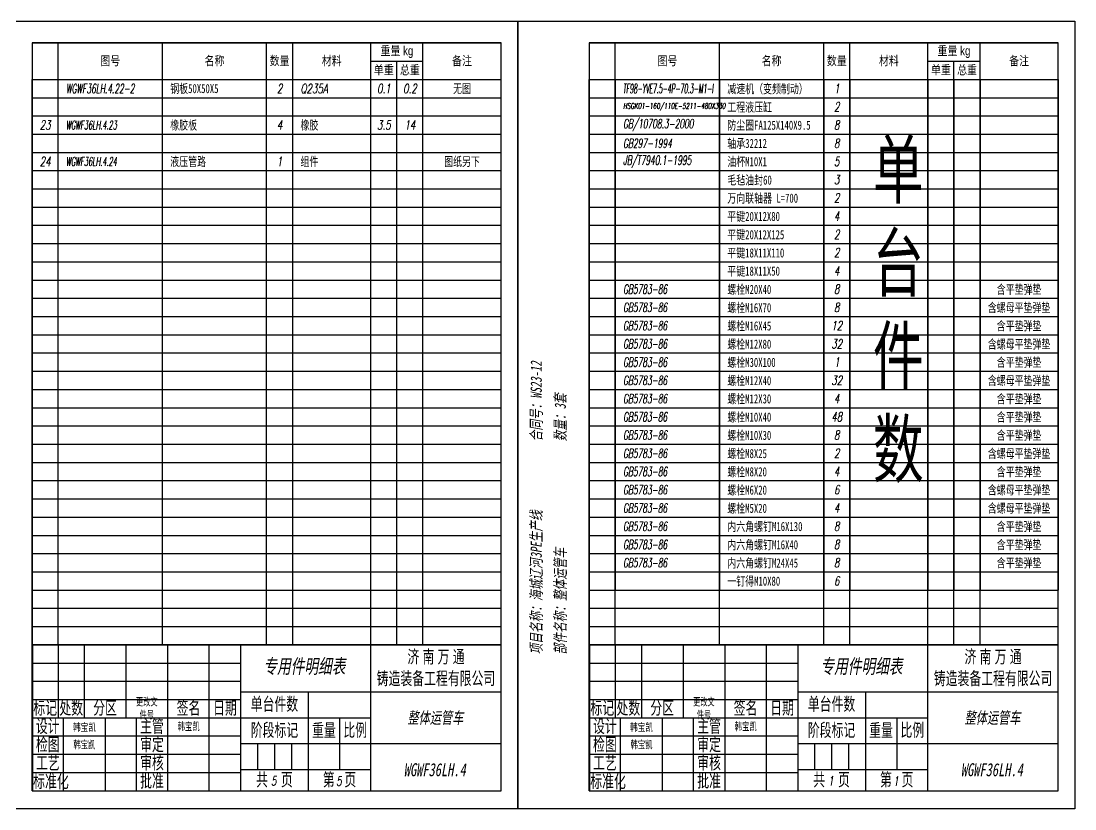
# Model space of a CAD drawing. Header units: millimetres. Extents: x 1029685 to 2160558, y -612394 to -232818.
# Drawn here: x 1041984 to 1047648, y -237051 to -232818 of the extents above; entities that cross this region are included whole.
import ezdxf
from ezdxf.enums import TextEntityAlignment as Align

# ---------------------------------------------------------------- set-up
doc = ezdxf.new("R2010")
doc.units = ezdxf.units.MM
doc.header["$LTSCALE"] = 5
doc.layers.add('标注层', color=3, linetype='Continuous')
doc.layers.add('细实线', color=4, linetype='Continuous')
doc.layers.add('粗实线', color=7, linetype='Continuous', lineweight=40)
doc.styles.add('CHINESE-3', font='', dxfattribs={"width": 0.8})
doc.styles.add('文字', font='', dxfattribs={"width": 0.7, "oblique": 10})
doc.styles.add('标准', font='', dxfattribs={"width": 0.667})
doc.styles.add('标注', font='italic.shx', dxfattribs={"width": 0.7})
doc.styles.get('CHINESE-3').set_extended_font_data('SimSun')
doc.styles.get('文字').set_extended_font_data('SimSun')
doc.styles.get('标准').set_extended_font_data('FangSong_GB2312')

# ---------------------------------------------------------------- blocks, each defined once
blk = doc.blocks.new('44')
at = {"layer": '细实线'}
for p, q in [((658445.7, -179696.7), (662045.7, -179696.7)), ((658445.7, -179696.7), (658445.7, -179976.7)), ((658645.7, -179976.7), (658645.7, -179696.7)), ((659445.7, -179976.7), (659445.7, -179696.7)), ((660245.7, -179976.7), (660245.7, -179696.7)), ((660445.7, -179976.7), (660445.7, -179696.7)), ((661045.7, -179976.7), (661045.7, -179696.7)), ((661445.7, -179976.7), (661445.7, -179696.7)), ((661045.7, -179836.7), (661445.7, -179836.7)), ((661245.7, -179976.7), (661245.7, -179836.7)), ((658445.7, -179976.7), (662045.7, -179976.7))]:
    blk.add_line(p, q, dxfattribs=at)
at = {"layer": '细实线', "char_height": 70, "width": 800, "attachment_point": 5, "style": 'CHINESE-3'}
for s, insert in [('{\\fￋￎￌﾣﾤ|b0|i0|c134|p2;重量 kg}', (661245.7, -179766.7)), ('{\\fￋￎￌﾣﾤ|b0|i0|c134|p2;图号}', (659045.7, -179836.7)), ('{\\fￋￎￌﾣﾤ|b0|i0|c134|p2;名称}', (659845.7, -179836.7)), ('{\\fￋￎￌﾣﾤ|b0|i0|c134|p2;数量}', (660345.7, -179836.7)), ('{\\fￋￎￌﾣﾤ|b0|i0|c134|p2;材料}', (660745.7, -179836.7)), ('{\\fￋￎￌﾣﾤ|b0|i0|c134|p2;备注}', (661745.7, -179836.7)), ('{\\fￋￎￌﾣﾤ|b0|i0|c134|p2;单重}', (661145.7, -179906.7)), ('{\\fￋￎￌﾣﾤ|b0|i0|c134|p2;总重}', (661345.7, -179906.7))]:
    blk.add_mtext(s, dxfattribs=dict(at, insert=insert))
blk = doc.blocks.new('图栏')
at = {"layer": '粗实线'}
blk.add_line((-180, 56), (-180, 0), dxfattribs=at)
at = {"layer": '细实线'}
for p, q in [((0, 56), (-180, 56)), ((-170, 56), (-170, 28)), ((-160, 56), (-160, 28)), ((-144, 56), (-144, 28)), ((-128, 56), (-128, 0)), ((-112, 0), (-112, 56)), ((-100, 56), (-100, 0)), ((-50, 0), (-50, 56)), ((-180, 49), (-100, 49)), ((-180, 42), (-100, 42)), ((-100, 38), (0, 38)), ((-74, 38), (-74, 0)), ((-180, 35), (-100, 35)), ((-180, 28), (-50, 28)), ((-168, 0), (-168, 28)), ((-152, 28), (-152, 0)), ((-140, 0), (-140, 28)), ((-62, 28), (-62, 8)), ((-180, 21), (-100, 21)), ((0, 18), (-100, 18)), ((-93.5, 18), (-93.5, 8)), ((-87, 18), (-87, 8)), ((-80.5, 18), (-80.5, 8)), ((-180, 14), (-100, 14)), ((-50, 0), (-50, 9)), ((-180, 7), (-100, 7)), ((-50, 8), (-100, 8))]:
    blk.add_line(p, q, dxfattribs=at)
at = {"layer": '细实线', "attachment_point": 5, "style": '标准'}
for s, insert, char_height, width in [('济{\\f\uffbfﾬￌﾣﾤ_GB2312|b0|i0|c134|p49; }南{\\f\uffbfﾬￌﾣﾤ_GB2312|b0|i0|c134|p49; }万{\\f\uffbfﾬￌﾣﾤ_GB2312|b0|i0|c134|p49; }通{\\f\uffbfﾬￌﾣﾤ_GB2312|b0|i0|c134|p49;\\P}铸造装备工程有限公司', (-25, 47), 5, 50), ('{\\f\uffbfﾬￌﾣﾤ_GB2312|b0|i0|c134|p49;单台件数}', (-87, 33), 5, 26), ('{\\f\uffbfﾬￌﾣﾤ_GB2312|b0|i0|c134|p49;标记}', (-175, 31.5), 5, 10), ('{\\f\uffbfﾬￌﾣﾤ_GB2312|b0|i0|c134|p49;处数}', (-165, 31.5), 5, 10), ('{\\f\uffbfﾬￌﾣﾤ_GB2312|b0|i0|c134|p49;分区}', (-152, 31.5), 5, 10), ('{\\fSimSun|b0|i0|c134|p2;更改文件号}', (-136, 31.5), 2.9493, 10), ('{\\f\uffbfﾬￌﾣﾤ_GB2312|b0|i0|c134|p49;签名}', (-120, 31.5), 5, 10), ('{\\f\uffbfﾬￌﾣﾤ_GB2312|b0|i0|c134|p49;日期}', (-106, 31.5), 5, 10), ('{\\f\uffbfﾬￌﾣﾤ_GB2312|b0|i0|c134|p49;设计}', (-174, 24.5), 5, 10), ('{\\f\uffbfﾬￌﾣﾤ_GB2312|b0|i0|c134|p49;主管}', (-134, 24.5), 5, 10), ('{\\fSimSun|b0|i0|c134|p2;韩宝凯}', (-119.94, 24.5), 3, 10), ('{\\f\uffbfﾬￌﾣﾤ_GB2312|b0|i0|c134|p49;阶段标记}', (-87, 23), 5, 26), ('{\\f\uffbfﾬￌﾣﾤ_GB2312|b0|i0|c134|p49;重量}', (-68, 23), 5, 12), ('{\\f\uffbfﾬￌﾣﾤ_GB2312|b0|i0|c134|p49;比例}', (-56, 23), 5, 12), ('{\\f\uffbfﾬￌﾣﾤ_GB2312|b0|i0|c134|p49;检图}', (-174, 17.5), 5, 10), ('{\\f\uffbfﾬￌﾣﾤ_GB2312|b0|i0|c134|p49;审定}', (-134, 17.5), 5, 10), ('{\\fSimSun|b0|i0|c134|p2;韩宝凯}', (-159.94, 17.5), 3, 10), ('{\\f\uffbfﾬￌﾣﾤ_GB2312|b0|i0|c134|p49;工艺}', (-174, 10.5), 5, 16), ('{\\f\uffbfﾬￌﾣﾤ_GB2312|b0|i0|c134|p49;审核}', (-134, 10.5), 5, 10), ('标准化', (-172.79, 3.35), 5, 16.875), ('{\\f\uffbfﾬￌﾣﾤ_GB2312|b0|i0|c134|p49;批准}', (-134, 3.5), 5, 10), ('{\\f\uffbfﾬￌﾣﾤ_GB2312|b0|i0|c134|p49;共    页}', (-87, 4), 5, 26), ('{\\f\uffbfﾬￌﾣﾤ_GB2312|b0|i0|c134|p49;第   页}', (-62, 4), 5, 24)]:
    blk.add_mtext(s, dxfattribs=dict(at, insert=insert, char_height=char_height, width=width))
at = {"layer": '细实线', "style": '标准', "width": 0.667, "flags": 8}
blk.add_attdef('材料', (-93.31, 44.19), '', height=5, dxfattribs=at)
for tag, p in [('Q', (-75.49, 47.76)), ('M', (-62, 32.74)), ('名称', (-25.19, 28)), ('姓名', (-159.93, 24.36)), ('DATA', (-146.06, 24.09)), ('姓名', (-159.93, 17.36)), ('DATA', (-146.06, 17.09)), ('KG', (-68.19, 13.73)), ('姓名', (-119.93, 10.36)), ('DATA', (-106.06, 10.09)), ('Y', (-55.74, 13.18)), ('N', (-25.47, 8.06)), ('姓名', (-119.93, 3.36)), ('DATA', (-106.06, 3.09)), ('Z', (-87.28, 3.77)), ('X', (-62.27, 3.67))]:
    blk.add_attdef(tag, text='', height=5, dxfattribs=at).set_placement(p, align=Align.MIDDLE_CENTER)
blk = doc.blocks.new('明细表')
for p, q in [((0, 7), (180, 7)), ((0, 0), (0, 7)), ((10, 0), (10, 7)), ((50, 0), (50, 7)), ((90, 0), (90, 7)), ((100, 0), (100, 7)), ((130, 0), (130, 7)), ((140, 0), (140, 7)), ((150, 0), (150, 7)), ((180, 0), (180, 7)), ((0, 0), (180, 0))]:
    blk.add_line(p, q)
at = {"width": 0.7, "flags": 8}
for tag, style, p in [('1', '标注', (5, 3.5)), ('4', '标注', (95, 3.5)), ('6', '标注', (135, 3.5)), ('7', '标注', (145, 3.5)), ('8', '文字', (165, 3.5))]:
    blk.add_attdef(tag, text='', height=3.5, dxfattribs=dict(at, style=style)).set_placement(p, align=Align.MIDDLE_CENTER)
at = {"color": 141, "flags": 8}
for tag, style, width, p in [('2', '标注', 0.6, (13, 3.5)), ('3', '文字', 0.7, (53, 3.5)), ('5', '标注', 0.7, (103, 3.5))]:
    blk.add_attdef(tag, text='', height=3.5, dxfattribs=dict(at, style=style, width=width)).set_placement(p, align=Align.MIDDLE_LEFT)

msp = doc.modelspace()

# ---------------------------------------------------------------- linework, layer by layer
at = {"layer": '细实线'}
for p, q in [((1042044, -233131.4), (1044564, -233131.4)), ((1045037.8, -233131.4), (1047557.8, -233131.4))]:
    msp.add_line(p, q, dxfattribs=at)
for points in [[(1044653.9, -237051.4), (1041660.2, -237051.4), (1041660.2, -232817.8), (1044653.9, -232817.8)], [(1047647.7, -237051.4), (1044653.9, -237051.4), (1044653.9, -232817.8), (1047647.7, -232817.8)], [(1042044, -236953.4), (1044564, -236953.4), (1044564, -232935.4), (1042044, -232935.4), (1042044, -236953.4)], [(1045037.8, -236953.4), (1047557.8, -236953.4), (1047557.8, -232935.4), (1045037.8, -232935.4), (1045037.8, -236953.4)]]:
    msp.add_lwpolyline(points, close=True, dxfattribs=at)

# ---------------------------------------------------------------- block references
at = {"layer": '标注层', "xscale": 14.00000114979921, "yscale": 14.00000114979921, "zscale": 14.00000114979921}
msp.add_blockref('明细表', (1042044, -233229.4), dxfattribs=at).add_auto_attribs({'2': 'WGWF36LH.4.22-2', '3': '钢板50X50X5', '4': '2', '5': 'Q235A', '6': '0.1', '7': '0.2', '8': '无图'})
at = {"layer": '标注层'}
ref = msp.add_blockref('图栏', (1044564, -236953.4), dxfattribs=dict(at, xscale=14, yscale=14, zscale=14))
ref.add_attrib('名称', '整体运管车', dxfattribs={"layer": '细实线', "height": 63, "style": '文字', "oblique": 10, "width": 0.7, "flags": 8}).set_placement((1044211.3, -236561.4), align=Align.MIDDLE_CENTER)
ref.add_attrib('N', 'WGWF36LH.4', dxfattribs={"layer": '细实线', "height": 70, "style": '文字', "oblique": 10, "width": 0.7, "flags": 8}).set_placement((1044207.4, -236840.6), align=Align.MIDDLE_CENTER)
ref.add_attrib('Q', '专用件明细表', dxfattribs={"layer": '细实线', "height": 77, "style": '文字', "oblique": 10, "width": 0.7, "flags": 8}).set_placement((1043507.1, -236284.8), align=Align.MIDDLE_CENTER)
ref.add_attrib('Z', '5', dxfattribs={"layer": '细实线', "height": 49, "style": '标注', "width": 0.7, "flags": 8}).set_placement((1043342.1, -236900.7), align=Align.MIDDLE_CENTER)
ref.add_attrib('X', '5', dxfattribs={"layer": '细实线', "height": 49, "style": '标注', "width": 0.7, "flags": 8}).set_placement((1043692.3, -236902), align=Align.MIDDLE_CENTER)
ref.add_attrib('姓名', '韩宝凯', dxfattribs={"layer": '细实线', "height": 42, "style": '文字', "oblique": 0.1745, "width": 0.7, "flags": 8}).set_placement((1042325, -236612.4), align=Align.MIDDLE_CENTER)
ref = msp.add_blockref('图栏', (1047557.8, -236953.4), dxfattribs=dict(at, xscale=14, yscale=14, zscale=14))
ref.add_attrib('名称', '整体运管车', dxfattribs={"layer": '细实线', "height": 63, "style": '文字', "oblique": 10, "width": 0.7, "flags": 8}).set_placement((1047205.1, -236561.4), align=Align.MIDDLE_CENTER)
ref.add_attrib('N', 'WGWF36LH.4', dxfattribs={"layer": '细实线', "height": 70, "style": '文字', "oblique": 10, "width": 0.7, "flags": 8}).set_placement((1047201.2, -236840.6), align=Align.MIDDLE_CENTER)
ref.add_attrib('Q', '专用件明细表', dxfattribs={"layer": '细实线', "height": 77, "style": '文字', "oblique": 10, "width": 0.7, "flags": 8}).set_placement((1046500.9, -236284.8), align=Align.MIDDLE_CENTER)
ref.add_attrib('Z', '1', dxfattribs={"layer": '细实线', "height": 49, "style": '标注', "width": 0.7, "flags": 8}).set_placement((1046335.9, -236900.7), align=Align.MIDDLE_CENTER)
ref.add_attrib('X', '1', dxfattribs={"layer": '细实线', "height": 49, "style": '标注', "width": 0.7, "flags": 8}).set_placement((1046686, -236902), align=Align.MIDDLE_CENTER)
ref.add_attrib('姓名', '韩宝凯', dxfattribs={"layer": '细实线', "height": 42, "style": '文字', "oblique": 0.1745, "width": 0.7, "flags": 8}).set_placement((1045318.8, -236612.4), align=Align.MIDDLE_CENTER)
at = {"layer": '细实线'}
for name, p, xscale, yscale, zscale in [('44', (581132, -107147.7), 0.7000000000698492, 0.7000000000698492, 0.7000000000698492), ('44', (584125.8, -107147.7), 0.7000000000698492, 0.7000000000698492, 0.7000000000698492), ('明细表', (1042044, -233229.4), 14, 14, 14), ('明细表', (1045037.8, -233229.4), 14, 14, 14), ('明细表', (1042044, -233327.4), 14, 14, 14), ('明细表', (1045037.8, -233327.4), 14, 14, 14), ('明细表', (1042044, -233425.4), 14, 14, 14), ('明细表', (1045037.8, -233425.4), 14, 14, 14), ('明细表', (1042044, -233523.4), 14, 14, 14), ('明细表', (1045037.8, -233523.4), 14, 14, 14), ('明细表', (1042044, -233621.4), 14, 14, 14), ('明细表', (1045037.8, -233621.4), 14, 14, 14), ('明细表', (1042044, -233719.4), 14, 14, 14), ('明细表', (1045037.8, -233719.4), 14, 14, 14), ('明细表', (1042044, -233817.4), 14, 14, 14), ('明细表', (1045037.8, -233817.4), 14, 14, 14), ('明细表', (1042044, -233915.4), 14, 14, 14), ('明细表', (1045037.8, -233915.4), 14, 14, 14), ('明细表', (1042044, -234013.4), 14, 14, 14), ('明细表', (1045037.8, -234013.4), 14, 14, 14), ('明细表', (1042044, -234111.4), 14, 14, 14), ('明细表', (1045037.8, -234111.4), 14, 14, 14), ('明细表', (1042044, -234209.4), 14, 14, 14), ('明细表', (1045037.8, -234209.4), 14, 14, 14), ('明细表', (1042044, -234307.4), 14, 14, 14), ('明细表', (1045037.8, -234307.4), 14, 14, 14), ('明细表', (1042044, -234405.4), 14, 14, 14), ('明细表', (1045037.8, -234405.4), 14, 14, 14), ('明细表', (1042044, -234503.4), 14, 14, 14), ('明细表', (1045037.8, -234503.4), 14, 14, 14), ('明细表', (1042044, -234601.4), 14, 14, 14), ('明细表', (1045037.8, -234601.4), 14, 14, 14), ('明细表', (1042044, -234699.4), 14, 14, 14), ('明细表', (1045037.8, -234699.4), 14, 14, 14), ('明细表', (1042044, -234797.4), 14, 14, 14), ('明细表', (1045037.8, -234797.4), 14, 14, 14), ('明细表', (1042044, -234895.4), 14, 14, 14), ('明细表', (1045037.8, -234895.4), 14, 14, 14), ('明细表', (1042044, -234993.4), 14, 14, 14), ('明细表', (1045037.8, -234993.4), 14, 14, 14), ('明细表', (1042044, -235091.4), 14, 14, 14), ('明细表', (1045037.8, -235091.4), 14, 14, 14), ('明细表', (1042044, -235189.4), 14, 14, 14), ('明细表', (1045037.8, -235189.4), 14, 14, 14), ('明细表', (1042044, -235287.4), 14, 14, 14), ('明细表', (1045037.8, -235287.4), 14, 14, 14), ('明细表', (1042044, -235385.4), 14, 14, 14), ('明细表', (1045037.8, -235385.4), 14, 14, 14), ('明细表', (1042044, -235483.4), 14, 14, 14), ('明细表', (1045037.8, -235483.4), 14, 14, 14), ('明细表', (1042044, -235581.4), 14, 14, 14), ('明细表', (1045037.8, -235581.4), 14, 14, 14), ('明细表', (1042044, -235679.4), 14, 14, 14), ('明细表', (1045037.8, -235679.4), 14, 14, 14), ('明细表', (1042044, -235777.4), 14, 14, 14), ('明细表', (1045037.8, -235777.4), 14, 14, 14), ('明细表', (1042044, -235875.4), 14, 14, 14), ('明细表', (1045037.8, -235875.4), 14, 14, 14), ('明细表', (1042044, -235973.4), 14, 14, 14), ('明细表', (1045037.8, -235973.4), 14, 14, 14), ('明细表', (1042044, -236071.4), 14, 14, 14), ('明细表', (1045037.8, -236071.4), 14, 14, 14), ('明细表', (1042044, -236169.4), 14, 14, 14), ('明细表', (1045037.8, -236169.4), 14, 14, 14)]:
    msp.add_blockref(name, p, dxfattribs=dict(at, xscale=xscale, yscale=yscale, zscale=zscale))
ref = msp.add_blockref('明细表', (1045037.8, -233131.4), dxfattribs=dict(at, xscale=-13.99999999999823, yscale=13.99999999999823, zscale=13.99999999999823, rotation=180))
ref.add_attrib('2', 'TF98-YVE7.5-4P-70.3-M1-I', dxfattribs={"layer": '0', "color": 141, "height": 49, "style": '标注', "width": 0.4, "flags": 8}).set_placement((1045219.8, -233180.4), align=Align.MIDDLE_LEFT)
ref.add_attrib('3', '减速机（变频制动）', dxfattribs={"layer": '0', "color": 141, "height": 49, "style": '文字', "width": 0.7, "flags": 8}).set_placement((1045779.8, -233181.5), align=Align.MIDDLE_LEFT)
ref.add_attrib('4', '1', dxfattribs={"layer": '0', "height": 49, "style": '标注', "width": 0.7, "flags": 8}).set_placement((1046367.8, -233180.4), align=Align.MIDDLE_CENTER)
ref = msp.add_blockref('明细表', (1045037.8, -233229.4), dxfattribs=dict(at, xscale=-13.99999999999823, yscale=13.99999999999823, zscale=13.99999999999823, rotation=180))
ref.add_attrib('2', 'HSGK01-160/110E-5211-480X330', dxfattribs={"layer": '0', "color": 141, "height": 30, "style": '标注', "width": 0.6, "flags": 8}).set_placement((1045219.8, -233274.1), align=Align.MIDDLE_LEFT)
ref.add_attrib('3', '工程液压缸', dxfattribs={"layer": '0', "color": 141, "height": 49, "style": '文字', "width": 0.7, "flags": 8}).set_placement((1045779.8, -233280.1), align=Align.MIDDLE_LEFT)
ref.add_attrib('4', '2', dxfattribs={"layer": '0', "height": 49, "style": '标注', "width": 0.7, "flags": 8}).set_placement((1046367.8, -233278.4), align=Align.MIDDLE_CENTER)
ref = msp.add_blockref('明细表', (1042044, -233425.4), dxfattribs=dict(at, xscale=14.00000000000256, yscale=14.00000000000256, zscale=14.00000000000256))
ref.add_attrib('1', '23', dxfattribs={"layer": '0', "height": 49, "style": '标注', "width": 0.7, "flags": 8}).set_placement((1042114, -233376.4), align=Align.MIDDLE_CENTER)
ref.add_attrib('2', 'WGWF36LH.4.23', dxfattribs={"layer": '0', "color": 141, "height": 46.667, "style": '标注', "width": 0.5, "flags": 8}).set_placement((1042226, -233376.4), align=Align.MIDDLE_LEFT)
ref.add_attrib('3', '橡胶板', dxfattribs={"layer": '0', "color": 141, "height": 49, "style": '文字', "width": 0.7, "flags": 8}).set_placement((1042786, -233376.4), align=Align.MIDDLE_LEFT)
ref.add_attrib('4', '4', dxfattribs={"layer": '0', "height": 49, "style": '标注', "width": 0.7, "flags": 8}).set_placement((1043374, -233376.4), align=Align.MIDDLE_CENTER)
ref.add_attrib('5', '橡胶', dxfattribs={"layer": '0', "color": 141, "height": 49, "style": '文字', "width": 0.7, "flags": 8}).set_placement((1043486, -233376.4), align=Align.MIDDLE_LEFT)
ref.add_attrib('6', '3.5', dxfattribs={"layer": '0', "height": 49, "style": '标注', "width": 0.7, "flags": 8}).set_placement((1043934, -233376.4), align=Align.MIDDLE_CENTER)
ref.add_attrib('7', '14', dxfattribs={"layer": '0', "height": 49, "style": '标注', "width": 0.7, "flags": 8}).set_placement((1044074, -233376.4), align=Align.MIDDLE_CENTER)
ref = msp.add_blockref('明细表', (1045037.8, -233327.4), dxfattribs=dict(at, xscale=-13.99999999999823, yscale=13.99999999999823, zscale=13.99999999999823, rotation=180))
ref.add_attrib('2', 'GB/10708.3-2000', dxfattribs={"layer": '0', "color": 141, "height": 49, "style": '标注', "width": 0.6, "flags": 8}).set_placement((1045219.8, -233369.4), align=Align.MIDDLE_LEFT)
ref.add_attrib('3', '防尘圈FA125X140X9.5', dxfattribs={"layer": '0', "color": 141, "height": 49, "style": '文字', "width": 0.7, "flags": 8}).set_placement((1045779.8, -233377.3), align=Align.MIDDLE_LEFT)
ref.add_attrib('4', '8', dxfattribs={"layer": '0', "height": 49, "style": '标注', "width": 0.7, "flags": 8}).set_placement((1046367.8, -233376.4), align=Align.MIDDLE_CENTER)
ref = msp.add_blockref('明细表', (1045037.8, -233425.4), dxfattribs=dict(at, xscale=-13.99999999999823, yscale=13.99999999999823, zscale=13.99999999999823, rotation=180))
ref.add_attrib('2', 'GB297-1994', dxfattribs={"layer": '0', "color": 141, "height": 49, "style": '标注', "width": 0.6, "flags": 8}).set_placement((1045219.8, -233474.4), align=Align.MIDDLE_LEFT)
ref.add_attrib('3', '轴承32212', dxfattribs={"layer": '0', "color": 141, "height": 49, "style": '文字', "width": 0.7, "flags": 8}).set_placement((1045779.8, -233475.3), align=Align.MIDDLE_LEFT)
ref.add_attrib('4', '8', dxfattribs={"layer": '0', "height": 49, "style": '标注', "width": 0.7, "flags": 8}).set_placement((1046367.8, -233474.4), align=Align.MIDDLE_CENTER)
ref = msp.add_blockref('明细表', (1042044, -233621.4), dxfattribs=dict(at, xscale=14.00000000000256, yscale=14.00000000000256, zscale=14.00000000000256))
ref.add_attrib('1', '24', dxfattribs={"layer": '0', "height": 49, "style": '标注', "width": 0.7, "flags": 8}).set_placement((1042114, -233572.4), align=Align.MIDDLE_CENTER)
ref.add_attrib('2', 'WGWF36LH.4.24', dxfattribs={"layer": '0', "color": 141, "height": 46.667, "style": '标注', "width": 0.5, "flags": 8}).set_placement((1042226, -233572.4), align=Align.MIDDLE_LEFT)
ref.add_attrib('3', '液压管路', dxfattribs={"layer": '0', "color": 141, "height": 49, "style": '文字', "width": 0.7, "flags": 8}).set_placement((1042786, -233572.4), align=Align.MIDDLE_LEFT)
ref.add_attrib('4', '1', dxfattribs={"layer": '0', "height": 49, "style": '标注', "width": 0.7, "flags": 8}).set_placement((1043374, -233572.4), align=Align.MIDDLE_CENTER)
ref.add_attrib('5', '组件', dxfattribs={"layer": '0', "color": 141, "height": 49, "style": '文字', "width": 0.7, "flags": 8}).set_placement((1043486, -233572.4), align=Align.MIDDLE_LEFT)
ref.add_attrib('8', '图纸另下', dxfattribs={"layer": '0', "height": 49, "style": '文字', "width": 0.7, "flags": 8}).set_placement((1044354, -233572.4), align=Align.MIDDLE_CENTER)
ref = msp.add_blockref('明细表', (1045037.8, -233523.4), dxfattribs=dict(at, xscale=-13.99999999999823, yscale=13.99999999999823, zscale=13.99999999999823, rotation=180))
ref.add_attrib('2', 'JB/T7940.1-1995', dxfattribs={"layer": '0', "color": 141, "height": 49, "style": '标注', "width": 0.6, "flags": 8}).set_placement((1045219.8, -233565.4), align=Align.MIDDLE_LEFT)
ref.add_attrib('3', '油杯M10X1', dxfattribs={"layer": '0', "color": 141, "height": 49, "style": '文字', "width": 0.7, "flags": 8}).set_placement((1045779.8, -233573), align=Align.MIDDLE_LEFT)
ref.add_attrib('4', '5', dxfattribs={"layer": '0', "height": 49, "style": '标注', "width": 0.7, "flags": 8}).set_placement((1046367.8, -233572.4), align=Align.MIDDLE_CENTER)
ref = msp.add_blockref('明细表', (1045037.8, -233621.4), dxfattribs=dict(at, xscale=-13.99999999999823, yscale=13.99999999999823, zscale=13.99999999999823, rotation=180))
ref.add_attrib('3', '毛毡油封60', dxfattribs={"layer": '0', "color": 141, "height": 49, "style": '文字', "width": 0.7, "flags": 8}).set_placement((1045779.8, -233672.1), align=Align.MIDDLE_LEFT)
ref.add_attrib('4', '3', dxfattribs={"layer": '0', "height": 49, "style": '标注', "width": 0.7, "flags": 8}).set_placement((1046367.8, -233670.4), align=Align.MIDDLE_CENTER)
ref = msp.add_blockref('明细表', (1045037.8, -233719.4), dxfattribs=dict(at, xscale=-13.99999999999823, yscale=13.99999999999823, zscale=13.99999999999823, rotation=180))
ref.add_attrib('3', '万向联轴器 L=700', dxfattribs={"layer": '0', "color": 141, "height": 49, "style": '文字', "width": 0.7, "flags": 8}).set_placement((1045779.8, -233769.3), align=Align.MIDDLE_LEFT)
ref.add_attrib('4', '2', dxfattribs={"layer": '0', "height": 49, "style": '标注', "width": 0.7, "flags": 8}).set_placement((1046367.8, -233768.4), align=Align.MIDDLE_CENTER)
ref = msp.add_blockref('明细表', (1045037.8, -233817.4), dxfattribs=dict(at, xscale=-13.99999999999823, yscale=13.99999999999823, zscale=13.99999999999823, rotation=180))
ref.add_attrib('3', '平键20X12X80', dxfattribs={"layer": '0', "color": 141, "height": 49, "style": '文字', "width": 0.7, "flags": 8}).set_placement((1045779.8, -233867.5), align=Align.MIDDLE_LEFT)
ref.add_attrib('4', '4', dxfattribs={"layer": '0', "height": 49, "style": '标注', "width": 0.7, "flags": 8}).set_placement((1046367.8, -233866.4), align=Align.MIDDLE_CENTER)
ref = msp.add_blockref('明细表', (1045037.8, -233915.4), dxfattribs=dict(at, xscale=-13.99999999999823, yscale=13.99999999999823, zscale=13.99999999999823, rotation=180))
ref.add_attrib('3', '平键20X12X125', dxfattribs={"layer": '0', "color": 141, "height": 49, "style": '文字', "width": 0.7, "flags": 8}).set_placement((1045779.8, -233965.5), align=Align.MIDDLE_LEFT)
ref.add_attrib('4', '2', dxfattribs={"layer": '0', "height": 49, "style": '标注', "width": 0.7, "flags": 8}).set_placement((1046367.8, -233964.4), align=Align.MIDDLE_CENTER)
ref = msp.add_blockref('明细表', (1045037.8, -234013.4), dxfattribs=dict(at, xscale=-13.99999999999823, yscale=13.99999999999823, zscale=13.99999999999823, rotation=180))
ref.add_attrib('3', '平键18X11X110', dxfattribs={"layer": '0', "color": 141, "height": 49, "style": '文字', "width": 0.7, "flags": 8}).set_placement((1045779.8, -234063.5), align=Align.MIDDLE_LEFT)
ref.add_attrib('4', '2', dxfattribs={"layer": '0', "height": 49, "style": '标注', "width": 0.7, "flags": 8}).set_placement((1046367.8, -234062.4), align=Align.MIDDLE_CENTER)
ref = msp.add_blockref('明细表', (1045037.8, -234111.4), dxfattribs=dict(at, xscale=-13.99999999999823, yscale=13.99999999999823, zscale=13.99999999999823, rotation=180))
ref.add_attrib('3', '平键18X11X50', dxfattribs={"layer": '0', "color": 141, "height": 49, "style": '文字', "width": 0.7, "flags": 8}).set_placement((1045779.8, -234161.5), align=Align.MIDDLE_LEFT)
ref.add_attrib('4', '4', dxfattribs={"layer": '0', "height": 49, "style": '标注', "width": 0.7, "flags": 8}).set_placement((1046367.8, -234160.4), align=Align.MIDDLE_CENTER)
ref = msp.add_blockref('明细表', (1045037.8, -234209.4), dxfattribs=dict(at, xscale=-13.99999999999823, yscale=13.99999999999823, zscale=13.99999999999823, rotation=180))
ref.add_attrib('2', 'GB5783-86', dxfattribs={"layer": '0', "color": 141, "height": 49, "style": '标注', "width": 0.6, "flags": 8}).set_placement((1045219.8, -234258.4), align=Align.MIDDLE_LEFT)
ref.add_attrib('3', '螺栓M20X40', dxfattribs={"layer": '0', "color": 141, "height": 49, "style": '文字', "width": 0.7, "flags": 8}).set_placement((1045779.8, -234259.8), align=Align.MIDDLE_LEFT)
ref.add_attrib('4', '8', dxfattribs={"layer": '0', "height": 49, "style": '标注', "width": 0.7, "flags": 8}).set_placement((1046367.8, -234258.4), align=Align.MIDDLE_CENTER)
ref.add_attrib('8', '含平垫弹垫', dxfattribs={"layer": '0', "height": 49, "style": '文字', "width": 0.7, "flags": 8}).set_placement((1047347.8, -234259.3), align=Align.MIDDLE_CENTER)
ref = msp.add_blockref('明细表', (1045037.8, -234307.4), dxfattribs=dict(at, xscale=-13.99999999999823, yscale=13.99999999999823, zscale=13.99999999999823, rotation=180))
ref.add_attrib('2', 'GB5783-86', dxfattribs={"layer": '0', "color": 141, "height": 49, "style": '标注', "width": 0.6, "flags": 8}).set_placement((1045219.8, -234356.4), align=Align.MIDDLE_LEFT)
ref.add_attrib('3', '螺栓M16X70', dxfattribs={"layer": '0', "color": 141, "height": 49, "style": '文字', "width": 0.7, "flags": 8}).set_placement((1045779.8, -234357.8), align=Align.MIDDLE_LEFT)
ref.add_attrib('4', '8', dxfattribs={"layer": '0', "height": 49, "style": '标注', "width": 0.7, "flags": 8}).set_placement((1046367.8, -234356.4), align=Align.MIDDLE_CENTER)
ref.add_attrib('8', '含螺母平垫弹垫', dxfattribs={"layer": '0', "height": 49, "style": '文字', "width": 0.7, "flags": 8}).set_placement((1047347.8, -234357.3), align=Align.MIDDLE_CENTER)
ref = msp.add_blockref('明细表', (1045037.8, -234405.4), dxfattribs=dict(at, xscale=-13.99999999999823, yscale=13.99999999999823, zscale=13.99999999999823, rotation=180))
ref.add_attrib('2', 'GB5783-86', dxfattribs={"layer": '0', "color": 141, "height": 49, "style": '标注', "width": 0.6, "flags": 8}).set_placement((1045219.8, -234454.4), align=Align.MIDDLE_LEFT)
ref.add_attrib('3', '螺栓M16X45', dxfattribs={"layer": '0', "color": 141, "height": 49, "style": '文字', "width": 0.7, "flags": 8}).set_placement((1045779.8, -234455.8), align=Align.MIDDLE_LEFT)
ref.add_attrib('4', '12', dxfattribs={"layer": '0', "height": 49, "style": '标注', "width": 0.7, "flags": 8}).set_placement((1046367.8, -234454.4), align=Align.MIDDLE_CENTER)
ref.add_attrib('8', '含平垫弹垫', dxfattribs={"layer": '0', "height": 49, "style": '文字', "width": 0.7, "flags": 8}).set_placement((1047347.8, -234455.3), align=Align.MIDDLE_CENTER)
ref = msp.add_blockref('明细表', (1045037.8, -234503.4), dxfattribs=dict(at, xscale=-13.99999999999823, yscale=13.99999999999823, zscale=13.99999999999823, rotation=180))
ref.add_attrib('2', 'GB5783-86', dxfattribs={"layer": '0', "color": 141, "height": 49, "style": '标注', "width": 0.6, "flags": 8}).set_placement((1045219.8, -234552.4), align=Align.MIDDLE_LEFT)
ref.add_attrib('3', '螺栓M12X80', dxfattribs={"layer": '0', "color": 141, "height": 49, "style": '文字', "width": 0.7, "flags": 8}).set_placement((1045779.8, -234553.8), align=Align.MIDDLE_LEFT)
ref.add_attrib('4', '32', dxfattribs={"layer": '0', "height": 49, "style": '标注', "width": 0.7, "flags": 8}).set_placement((1046367.8, -234552.4), align=Align.MIDDLE_CENTER)
ref.add_attrib('8', '含螺母平垫弹垫', dxfattribs={"layer": '0', "height": 49, "style": '文字', "width": 0.7, "flags": 8}).set_placement((1047347.8, -234553.3), align=Align.MIDDLE_CENTER)
ref = msp.add_blockref('明细表', (1045037.8, -234601.4), dxfattribs=dict(at, xscale=-13.99999999999823, yscale=13.99999999999823, zscale=13.99999999999823, rotation=180))
ref.add_attrib('2', 'GB5783-86', dxfattribs={"layer": '0', "color": 141, "height": 49, "style": '标注', "width": 0.6, "flags": 8}).set_placement((1045219.8, -234650.4), align=Align.MIDDLE_LEFT)
ref.add_attrib('3', '螺栓M30X100', dxfattribs={"layer": '0', "color": 141, "height": 49, "style": '文字', "width": 0.7, "flags": 8}).set_placement((1045779.8, -234651.8), align=Align.MIDDLE_LEFT)
ref.add_attrib('4', '1', dxfattribs={"layer": '0', "height": 49, "style": '标注', "width": 0.7, "flags": 8}).set_placement((1046367.8, -234650.4), align=Align.MIDDLE_CENTER)
ref.add_attrib('8', '含平垫弹垫', dxfattribs={"layer": '0', "height": 49, "style": '文字', "width": 0.7, "flags": 8}).set_placement((1047347.8, -234651.3), align=Align.MIDDLE_CENTER)
ref = msp.add_blockref('明细表', (1045037.8, -234699.4), dxfattribs=dict(at, xscale=-13.99999999999823, yscale=13.99999999999823, zscale=13.99999999999823, rotation=180))
ref.add_attrib('2', 'GB5783-86', dxfattribs={"layer": '0', "color": 141, "height": 49, "style": '标注', "width": 0.6, "flags": 8}).set_placement((1045219.8, -234748.4), align=Align.MIDDLE_LEFT)
ref.add_attrib('3', '螺栓M12X40', dxfattribs={"layer": '0', "color": 141, "height": 49, "style": '文字', "width": 0.7, "flags": 8}).set_placement((1045779.8, -234749.8), align=Align.MIDDLE_LEFT)
ref.add_attrib('4', '32', dxfattribs={"layer": '0', "height": 49, "style": '标注', "width": 0.7, "flags": 8}).set_placement((1046367.8, -234748.4), align=Align.MIDDLE_CENTER)
ref.add_attrib('8', '含螺母平垫弹垫', dxfattribs={"layer": '0', "height": 49, "style": '文字', "width": 0.7, "flags": 8}).set_placement((1047347.8, -234749.3), align=Align.MIDDLE_CENTER)
ref = msp.add_blockref('明细表', (1045037.8, -234797.4), dxfattribs=dict(at, xscale=-13.99999999999823, yscale=13.99999999999823, zscale=13.99999999999823, rotation=180))
ref.add_attrib('2', 'GB5783-86', dxfattribs={"layer": '0', "color": 141, "height": 49, "style": '标注', "width": 0.6, "flags": 8}).set_placement((1045219.8, -234846.4), align=Align.MIDDLE_LEFT)
ref.add_attrib('3', '螺栓M12X30', dxfattribs={"layer": '0', "color": 141, "height": 49, "style": '文字', "width": 0.7, "flags": 8}).set_placement((1045779.8, -234847.8), align=Align.MIDDLE_LEFT)
ref.add_attrib('4', '4', dxfattribs={"layer": '0', "height": 49, "style": '标注', "width": 0.7, "flags": 8}).set_placement((1046367.8, -234846.4), align=Align.MIDDLE_CENTER)
ref.add_attrib('8', '含平垫弹垫', dxfattribs={"layer": '0', "height": 49, "style": '文字', "width": 0.7, "flags": 8}).set_placement((1047347.8, -234847.3), align=Align.MIDDLE_CENTER)
ref = msp.add_blockref('明细表', (1045037.8, -234895.4), dxfattribs=dict(at, xscale=-13.99999999999823, yscale=13.99999999999823, zscale=13.99999999999823, rotation=180))
ref.add_attrib('2', 'GB5783-86', dxfattribs={"layer": '0', "color": 141, "height": 49, "style": '标注', "width": 0.6, "flags": 8}).set_placement((1045219.8, -234944.4), align=Align.MIDDLE_LEFT)
ref.add_attrib('3', '螺栓M10X40', dxfattribs={"layer": '0', "color": 141, "height": 49, "style": '文字', "width": 0.7, "flags": 8}).set_placement((1045779.8, -234945.8), align=Align.MIDDLE_LEFT)
ref.add_attrib('4', '48', dxfattribs={"layer": '0', "height": 49, "style": '标注', "width": 0.7, "flags": 8}).set_placement((1046367.8, -234944.4), align=Align.MIDDLE_CENTER)
ref.add_attrib('8', '含平垫弹垫', dxfattribs={"layer": '0', "height": 49, "style": '文字', "width": 0.7, "flags": 8}).set_placement((1047347.8, -234945.3), align=Align.MIDDLE_CENTER)
ref = msp.add_blockref('明细表', (1045037.8, -234993.4), dxfattribs=dict(at, xscale=-13.99999999999823, yscale=13.99999999999823, zscale=13.99999999999823, rotation=180))
ref.add_attrib('2', 'GB5783-86', dxfattribs={"layer": '0', "color": 141, "height": 49, "style": '标注', "width": 0.6, "flags": 8}).set_placement((1045219.8, -235042.4), align=Align.MIDDLE_LEFT)
ref.add_attrib('3', '螺栓M10X30', dxfattribs={"layer": '0', "color": 141, "height": 49, "style": '文字', "width": 0.7, "flags": 8}).set_placement((1045779.8, -235043.8), align=Align.MIDDLE_LEFT)
ref.add_attrib('4', '8', dxfattribs={"layer": '0', "height": 49, "style": '标注', "width": 0.7, "flags": 8}).set_placement((1046367.8, -235042.4), align=Align.MIDDLE_CENTER)
ref.add_attrib('8', '含平垫弹垫', dxfattribs={"layer": '0', "height": 49, "style": '文字', "width": 0.7, "flags": 8}).set_placement((1047347.8, -235043.3), align=Align.MIDDLE_CENTER)
ref = msp.add_blockref('明细表', (1045037.8, -235091.4), dxfattribs=dict(at, xscale=-13.99999999999823, yscale=13.99999999999823, zscale=13.99999999999823, rotation=180))
ref.add_attrib('2', 'GB5783-86', dxfattribs={"layer": '0', "color": 141, "height": 49, "style": '标注', "width": 0.6, "flags": 8}).set_placement((1045219.8, -235140.4), align=Align.MIDDLE_LEFT)
ref.add_attrib('3', '螺栓M8X25', dxfattribs={"layer": '0', "color": 141, "height": 49, "style": '文字', "width": 0.7, "flags": 8}).set_placement((1045779.8, -235141.8), align=Align.MIDDLE_LEFT)
ref.add_attrib('4', '2', dxfattribs={"layer": '0', "height": 49, "style": '标注', "width": 0.7, "flags": 8}).set_placement((1046367.8, -235140.4), align=Align.MIDDLE_CENTER)
ref.add_attrib('8', '含螺母平垫弹垫', dxfattribs={"layer": '0', "height": 49, "style": '文字', "width": 0.7, "flags": 8}).set_placement((1047347.8, -235141.3), align=Align.MIDDLE_CENTER)
ref = msp.add_blockref('明细表', (1045037.8, -235189.4), dxfattribs=dict(at, xscale=-13.99999999999823, yscale=13.99999999999823, zscale=13.99999999999823, rotation=180))
ref.add_attrib('2', 'GB5783-86', dxfattribs={"layer": '0', "color": 141, "height": 49, "style": '标注', "width": 0.6, "flags": 8}).set_placement((1045219.8, -235238.4), align=Align.MIDDLE_LEFT)
ref.add_attrib('3', '螺栓M8X20', dxfattribs={"layer": '0', "color": 141, "height": 49, "style": '文字', "width": 0.7, "flags": 8}).set_placement((1045779.8, -235239.8), align=Align.MIDDLE_LEFT)
ref.add_attrib('4', '4', dxfattribs={"layer": '0', "height": 49, "style": '标注', "width": 0.7, "flags": 8}).set_placement((1046367.8, -235238.4), align=Align.MIDDLE_CENTER)
ref.add_attrib('8', '含平垫弹垫', dxfattribs={"layer": '0', "height": 49, "style": '文字', "width": 0.7, "flags": 8}).set_placement((1047347.8, -235239.3), align=Align.MIDDLE_CENTER)
ref = msp.add_blockref('明细表', (1045037.8, -235287.4), dxfattribs=dict(at, xscale=-13.99999999999823, yscale=13.99999999999823, zscale=13.99999999999823, rotation=180))
ref.add_attrib('2', 'GB5783-86', dxfattribs={"layer": '0', "color": 141, "height": 49, "style": '标注', "width": 0.6, "flags": 8}).set_placement((1045219.8, -235336.4), align=Align.MIDDLE_LEFT)
ref.add_attrib('3', '螺栓M6X20', dxfattribs={"layer": '0', "color": 141, "height": 49, "style": '文字', "width": 0.7, "flags": 8}).set_placement((1045779.8, -235337.8), align=Align.MIDDLE_LEFT)
ref.add_attrib('4', '6', dxfattribs={"layer": '0', "height": 49, "style": '标注', "width": 0.7, "flags": 8}).set_placement((1046367.8, -235336.4), align=Align.MIDDLE_CENTER)
ref.add_attrib('8', '含螺母平垫弹垫', dxfattribs={"layer": '0', "height": 49, "style": '文字', "width": 0.7, "flags": 8}).set_placement((1047347.8, -235337.3), align=Align.MIDDLE_CENTER)
ref = msp.add_blockref('明细表', (1045037.8, -235385.4), dxfattribs=dict(at, xscale=-13.99999999999823, yscale=13.99999999999823, zscale=13.99999999999823, rotation=180))
ref.add_attrib('2', 'GB5783-86', dxfattribs={"layer": '0', "color": 141, "height": 49, "style": '标注', "width": 0.6, "flags": 8}).set_placement((1045219.8, -235434.4), align=Align.MIDDLE_LEFT)
ref.add_attrib('3', '螺栓M5X20', dxfattribs={"layer": '0', "color": 141, "height": 49, "style": '文字', "width": 0.7, "flags": 8}).set_placement((1045779.8, -235435.8), align=Align.MIDDLE_LEFT)
ref.add_attrib('4', '4', dxfattribs={"layer": '0', "height": 49, "style": '标注', "width": 0.7, "flags": 8}).set_placement((1046367.8, -235434.4), align=Align.MIDDLE_CENTER)
ref.add_attrib('8', '含螺母平垫弹垫', dxfattribs={"layer": '0', "height": 49, "style": '文字', "width": 0.7, "flags": 8}).set_placement((1047347.8, -235435.3), align=Align.MIDDLE_CENTER)
ref = msp.add_blockref('明细表', (1045037.8, -235483.4), dxfattribs=dict(at, xscale=-13.99999999999823, yscale=13.99999999999823, zscale=13.99999999999823, rotation=180))
ref.add_attrib('2', 'GB5783-86', dxfattribs={"layer": '0', "color": 141, "height": 49, "style": '标注', "width": 0.6, "flags": 8}).set_placement((1045219.8, -235532.4), align=Align.MIDDLE_LEFT)
ref.add_attrib('3', '内六角螺钉M16X130', dxfattribs={"layer": '0', "color": 141, "height": 49, "style": '文字', "width": 0.7, "flags": 8}).set_placement((1045779.8, -235533.8), align=Align.MIDDLE_LEFT)
ref.add_attrib('4', '8', dxfattribs={"layer": '0', "height": 49, "style": '标注', "width": 0.7, "flags": 8}).set_placement((1046367.8, -235532.4), align=Align.MIDDLE_CENTER)
ref.add_attrib('8', '含平垫弹垫', dxfattribs={"layer": '0', "height": 49, "style": '文字', "width": 0.7, "flags": 8}).set_placement((1047347.8, -235533.3), align=Align.MIDDLE_CENTER)
ref = msp.add_blockref('明细表', (1045037.8, -235581.4), dxfattribs=dict(at, xscale=-13.99999999999823, yscale=13.99999999999823, zscale=13.99999999999823, rotation=180))
ref.add_attrib('2', 'GB5783-86', dxfattribs={"layer": '0', "color": 141, "height": 49, "style": '标注', "width": 0.6, "flags": 8}).set_placement((1045219.8, -235630.4), align=Align.MIDDLE_LEFT)
ref.add_attrib('3', '内六角螺钉M16X40', dxfattribs={"layer": '0', "color": 141, "height": 49, "style": '文字', "width": 0.7, "flags": 8}).set_placement((1045779.8, -235631.8), align=Align.MIDDLE_LEFT)
ref.add_attrib('4', '8', dxfattribs={"layer": '0', "height": 49, "style": '标注', "width": 0.7, "flags": 8}).set_placement((1046367.8, -235630.4), align=Align.MIDDLE_CENTER)
ref.add_attrib('8', '含平垫弹垫', dxfattribs={"layer": '0', "height": 49, "style": '文字', "width": 0.7, "flags": 8}).set_placement((1047347.8, -235631.3), align=Align.MIDDLE_CENTER)
ref = msp.add_blockref('明细表', (1045037.8, -235679.4), dxfattribs=dict(at, xscale=-13.99999999999823, yscale=13.99999999999823, zscale=13.99999999999823, rotation=180))
ref.add_attrib('2', 'GB5783-86', dxfattribs={"layer": '0', "color": 141, "height": 49, "style": '标注', "width": 0.6, "flags": 8}).set_placement((1045219.8, -235728.4), align=Align.MIDDLE_LEFT)
ref.add_attrib('3', '内六角螺钉M24X45', dxfattribs={"layer": '0', "color": 141, "height": 49, "style": '文字', "width": 0.7, "flags": 8}).set_placement((1045779.8, -235729.8), align=Align.MIDDLE_LEFT)
ref.add_attrib('4', '8', dxfattribs={"layer": '0', "height": 49, "style": '标注', "width": 0.7, "flags": 8}).set_placement((1046367.8, -235728.4), align=Align.MIDDLE_CENTER)
ref.add_attrib('8', '含平垫弹垫', dxfattribs={"layer": '0', "height": 49, "style": '文字', "width": 0.7, "flags": 8}).set_placement((1047347.8, -235729.3), align=Align.MIDDLE_CENTER)
ref = msp.add_blockref('明细表', (1045037.8, -235777.4), dxfattribs=dict(at, xscale=-13.99999999999823, yscale=13.99999999999823, zscale=13.99999999999823, rotation=180))
ref.add_attrib('3', '一钉得M10X80', dxfattribs={"layer": '0', "color": 141, "height": 49, "style": '文字', "width": 0.7, "flags": 8}).set_placement((1045779.8, -235827.3), align=Align.MIDDLE_LEFT)
ref.add_attrib('4', '6', dxfattribs={"layer": '0', "height": 49, "style": '标注', "width": 0.7, "flags": 8}).set_placement((1046367.8, -235826.4), align=Align.MIDDLE_CENTER)

# ---------------------------------------------------------------- texts
at = {"layer": '标注层', "insert": (1046562.2, -233466.3), "char_height": 300, "attachment_point": 1, "style": '标准'}
msp.add_mtext_dynamic_manual_height_columns('{\\fSimSun|b0|i0|c134|p2;单\\P台\\P件\\P数}', width=788.925, gutter_width=1, heights=[0], dxfattribs=at)
at = {"layer": '标注层', "insert": (1044722.7, -236220.2), "char_height": 89.039, "width": 3739.89, "attachment_point": 1, "rotation": 90, "style": '文字'}
msp.add_mtext('{\\H0.6739x;项目名称：海城辽河3PE生产线             合同号：WS23-12\\P部件名称：整体运管车                    数量：3套    }\u3000\u3000\u3000', dxfattribs=at)

doc.saveas('drawing.dxf')
